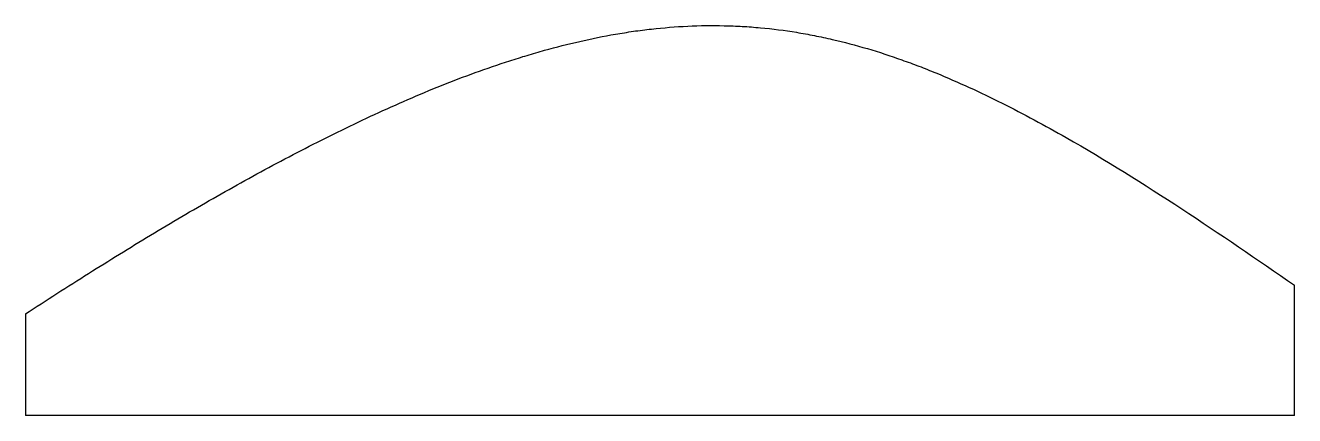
# Model space of a CAD drawing. Header units: millimetres. Extents: x -625 to 625, y -50 to 334.
import ezdxf

# ---------------------------------------------------------------- set-up
doc = ezdxf.new("R2010")
doc.units = ezdxf.units.MM

msp = doc.modelspace()

# ---------------------------------------------------------------- linework, layer by layer
at = {"color": 7, "linetype": 'Continuous', "lineweight": 25}
for p, q in [((625, -50), (625, 78.3)), ((-625, 50), (-625, -50)), ((625, -50), (-625, -50))]:
    msp.add_line(p, q, dxfattribs=at)
msp.add_open_spline([(-625, 50), (-604.3, 63.5), (-583.6, 76.8), (-542.5, 102.6), (-522.2, 115.1), (-481.3, 139.8), (-460.7, 151.9), (-429.6, 169.6), (-419.2, 175.5), (-398.3, 187), (-387.8, 192.7), (-366.7, 204), (-356.1, 209.5), (-334.8, 220.4), (-324.2, 225.7), (-302.7, 236.2), (-291.9, 241.3), (-270.2, 251.3), (-259.3, 256.2), (-237.4, 265.7), (-226.4, 270.3), (-204.2, 279.1), (-193.1, 283.4), (-170.7, 291.5), (-159.4, 295.4), (-142.3, 300.9), (-136.6, 302.7), (-125.2, 306.1), (-119.4, 307.8), (-102.2, 312.6), (-90.6, 315.5), (-67.3, 320.8), (-55.6, 323.2), (-38, 326.2), (-32.1, 327.2), (-20.3, 328.9), (-14.3, 329.6), (3.5, 331.6), (15.4, 332.6), (39.2, 333.7), (51.2, 333.9), (66.1, 333.5), (69.1, 333.4), (75.1, 333.2), (78.1, 333.1), (87, 332.6), (93, 332.1), (110.8, 330.5), (122.7, 329), (140.3, 326.1), (146.2, 325), (155, 323.3), (158, 322.7), (163.8, 321.4), (166.7, 320.8), (181.3, 317.4), (192.8, 314.4), (215.6, 307.6), (227, 303.9), (243.8, 297.9), (249.4, 295.9), (260.6, 291.6), (266.1, 289.4), (282.7, 282.6), (293.7, 277.8), (326.3, 263), (347.6, 252.2), (379.1, 235.3), (389.6, 229.5), (477.6, 179.4), (551.3, 128.8), (625, 78.3)], degree=3, knots=[-0.002021, -0.002021, -0.002021, -0.002021, 0.0625, 0.0625, 0.125, 0.125, 0.1875, 0.1875, 0.21875, 0.21875, 0.25, 0.25, 0.28125, 0.28125, 0.3125, 0.3125, 0.34375, 0.34375, 0.375, 0.375, 0.40625, 0.40625, 0.4375, 0.4375, 0.46875, 0.46875, 0.484375, 0.484375, 0.5, 0.5, 0.53125, 0.53125, 0.5625, 0.5625, 0.578125, 0.578125, 0.59375, 0.59375, 0.625, 0.625, 0.65625, 0.65625, 0.664062, 0.664062, 0.671875, 0.671875, 0.6875, 0.6875, 0.71875, 0.71875, 0.734375, 0.734375, 0.742187, 0.742187, 0.75, 0.75, 0.78125, 0.78125, 0.8125, 0.8125, 0.828125, 0.828125, 0.84375, 0.84375, 0.875, 0.875, 0.9375, 0.9375, 0.96875, 0.96875, 1.202295, 1.202295, 1.202295, 1.202295], dxfattribs=at)

doc.saveas('drawing.dxf')
